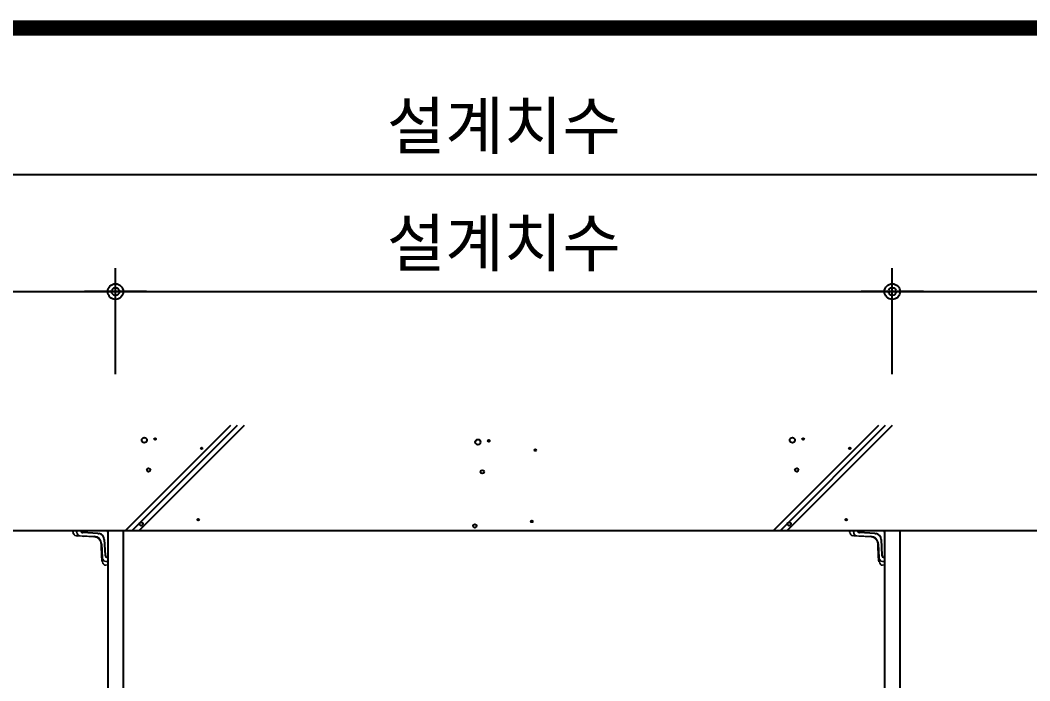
# Model space of a CAD drawing. Extents: x -256 to 8104, y -176 to 5714.
# Drawn here: x 3159 to 3809, y 3604 to 4029 of the extents above; entities that cross this region are included whole.
import ezdxf

# ---------------------------------------------------------------- set-up
doc = ezdxf.new("R2010")
doc.units = 0
doc.header["$LTSCALE"] = 30
doc.layers.get('0').update_dxf_attribs({"linetype": 'CONTINUOUS'})
doc.layers.get('DEFPOINTS').update_dxf_attribs({"linetype": 'CONTINUOUS'})
for name, color, linetype in [('0_toilet', 6, 'CONTINUOUS'), ('DIM', 7, 'CONTINUOUS'), ('경첩', 4, 'CONTINUOUS'), ('해치', 8, 'CONTINUOUS')]:
    doc.layers.add(name, color=color, linetype=linetype)
doc.styles.add('돋움', font='malgun.ttf')
doc.dimstyles.new('10', dxfattribs={"dimscale": 10, "dimtxt": 3, "dimasz": 1, "dimexe": 1.5, "dimexo": 2, "dimgap": 1, "dimtad": 1, "dimdec": 0, "dimlunit": 6, "dimtxsty": '돋움', "dimblk": 'DIMDOT', "dimcen": -1, "dimdle": 1.5, "dimclrt": 3, "dimazin": 3, "dimtfac": 1, "dimtdec": 0, "dimtix": 1, "dimtmove": 2, "dimatfit": 3, "dimldrblk": 'DIMDOT', "dimarcsym": 0})

# ---------------------------------------------------------------- blocks, each defined once
blk = doc.blocks.new('DIMDOT')
at = {"linetype": 'Continuous'}
blk.add_line((-2, 0), (2, 0), dxfattribs=at)
for radius in [0.5, 0.25]:
    blk.add_circle((0, 0), radius, dxfattribs=at)
blk = doc.blocks.new('*D292')
at = {"layer": 'DEFPOINTS', "color": 0}
for p in [(108946.52, 9290.94), (108446.52, 9217.81), (108946.52, 9217.81)]:
    blk.add_point(p, dxfattribs=at)
at = {"layer": 'DIM', "color": 0, "lineweight": -2, "ltscale": 10}
for p, q in [((108446.52, 9237.81), (108446.52, 9305.94)), ((108946.52, 9237.81), (108946.52, 9305.94)), ((108456.52, 9290.94), (108936.52, 9290.94))]:
    blk.add_line(p, q, dxfattribs=at)
at = {"layer": 'DIM', "color": 0, "lineweight": -2, "xscale": 10, "yscale": 10, "zscale": 10, "rotation": 180}
blk.add_blockref('DIMDOT', (108446.52, 9290.94), dxfattribs=at)
at = {"layer": 'DIM', "color": 0, "lineweight": -2, "xscale": 10, "yscale": 10, "zscale": 10}
blk.add_blockref('DIMDOT', (108946.52, 9290.94), dxfattribs=at)
at = {"layer": 'DIM', "color": 3, "insert": (108696.52, 9320.6), "char_height": 30, "attachment_point": 5, "style": '돋움'}
blk.add_mtext('설계치수', dxfattribs=at)
blk = doc.blocks.new('*D293')
at = {"layer": 'DEFPOINTS', "color": 0}
for p in [(108946.52, 9366.27), (107446.52, 9217.81), (108946.52, 9217.81)]:
    blk.add_point(p, dxfattribs=at)
at = {"layer": 'DIM', "color": 0, "lineweight": -2, "ltscale": 10}
for p, q in [((107446.52, 9237.81), (107446.52, 9381.27)), ((108946.52, 9237.81), (108946.52, 9381.27)), ((107456.52, 9366.27), (108936.52, 9366.27))]:
    blk.add_line(p, q, dxfattribs=at)
at = {"layer": 'DIM', "color": 0, "lineweight": -2, "xscale": 10, "yscale": 10, "zscale": 10, "rotation": 180}
blk.add_blockref('DIMDOT', (107446.52, 9366.27), dxfattribs=at)
at = {"layer": 'DIM', "color": 0, "lineweight": -2, "xscale": 10, "yscale": 10, "zscale": 10}
blk.add_blockref('DIMDOT', (108946.52, 9366.27), dxfattribs=at)
at = {"layer": 'DIM', "color": 3, "insert": (108196.52, 9395.93), "char_height": 30, "attachment_point": 5, "style": '돋움'}
blk.add_mtext('설계치수', dxfattribs=at)
blk = doc.blocks.new('*D294')
at = {"layer": 'DEFPOINTS', "color": 0}
for p in [(108446.52, 9290.94), (107946.52, 9217.81), (108446.52, 9217.81)]:
    blk.add_point(p, dxfattribs=at)
at = {"layer": 'DIM', "color": 0, "lineweight": -2, "ltscale": 10}
for p, q in [((107946.52, 9237.81), (107946.52, 9305.94)), ((108446.52, 9237.81), (108446.52, 9305.94)), ((107956.52, 9290.94), (108436.52, 9290.94))]:
    blk.add_line(p, q, dxfattribs=at)
at = {"layer": 'DIM', "color": 0, "lineweight": -2, "xscale": 10, "yscale": 10, "zscale": 10, "rotation": 180}
blk.add_blockref('DIMDOT', (107946.52, 9290.94), dxfattribs=at)
at = {"layer": 'DIM', "color": 0, "lineweight": -2, "xscale": 10, "yscale": 10, "zscale": 10}
blk.add_blockref('DIMDOT', (108446.52, 9290.94), dxfattribs=at)
at = {"layer": 'DIM', "color": 3, "insert": (108196.52, 9320.6), "char_height": 30, "attachment_point": 5, "style": '돋움'}
blk.add_mtext('설계치수', dxfattribs=at)
blk = doc.blocks.new('*D295')
at = {"layer": 'DEFPOINTS', "color": 0}
for p in [(107946.52, 9290.94), (107446.52, 9217.81), (107946.52, 9217.81)]:
    blk.add_point(p, dxfattribs=at)
at = {"layer": 'DIM', "color": 0, "lineweight": -2, "ltscale": 10}
for p, q in [((107446.52, 9237.81), (107446.52, 9305.94)), ((107946.52, 9237.81), (107946.52, 9305.94)), ((107456.52, 9290.94), (107936.52, 9290.94))]:
    blk.add_line(p, q, dxfattribs=at)
at = {"layer": 'DIM', "color": 0, "lineweight": -2, "xscale": 10, "yscale": 10, "zscale": 10, "rotation": 180}
blk.add_blockref('DIMDOT', (107446.52, 9290.94), dxfattribs=at)
at = {"layer": 'DIM', "color": 0, "lineweight": -2, "xscale": 10, "yscale": 10, "zscale": 10}
blk.add_blockref('DIMDOT', (107946.52, 9290.94), dxfattribs=at)
at = {"layer": 'DIM', "color": 3, "insert": (107696.52, 9320.6), "char_height": 30, "attachment_point": 5, "style": '돋움'}
blk.add_mtext('설계치수', dxfattribs=at)
blk = doc.blocks.new('EDGE_11', base_point=(104726.29, 5436.32))
blk.add_line((107446.52, 9137.37), (108946.52, 9137.37))
at = {"color": 4}
for p, q in [((107935.25, 9135.29), (107925.53, 9135.88)), ((107935.25, 9135.29), (107935.92, 9135.29)), ((107939.33, 9131.43), (107939.84, 9121.4)), ((108435.2, 9135.29), (108425.48, 9135.88)), ((108435.2, 9135.29), (108435.87, 9135.29)), ((108439.28, 9131.43), (108439.79, 9121.4))]:
    blk.add_line(p, q, dxfattribs=at)
at = {"color": 8, "const_width": 10}
blk.add_lwpolyline([(107210.44, 9460.48), (110558.27, 9460.48)], dxfattribs=at)
at = {"color": 4}
for centre, radius, start, end in [((107925.62, 9137.49), 1.61, 184.02269, 266.84997), ((108425.57, 9137.49), 1.61, 184.02269, 266.84997), ((107935.68, 9131.64), 3.66, 356.64811, 86.2207), ((108435.63, 9131.64), 3.66, 356.64811, 86.2207), ((107941.48, 9121.57), 1.65, 186.1664, 269.59836), ((108441.43, 9121.57), 1.65, 186.1664, 269.59836)]:
    blk.add_arc(centre, radius, start, end, dxfattribs=at)
at = {"layer": '0_toilet'}
for p, q in [((107941.52, 9137.37), (107941.52, 8412.37)), ((107951.52, 9137.37), (107951.52, 8412.37)), ((108441.47, 9137.37), (108441.47, 8412.37)), ((108451.57, 8412.36), (108451.57, 9137.36))]:
    blk.add_line(p, q, dxfattribs=at)
at = {"layer": '경첩', "color": 4, "linetype": 'Continuous', "lineweight": 15}
for p, q in [((107919.02, 9136.23), (107919.02, 9137.37)), ((107919.02, 9137.37), (107919.27, 9137.37)), ((107919.27, 9137.37), (107919.27, 9136.23)), ((107919.27, 9137.37), (107921.42, 9137.37)), ((107921.42, 9137.37), (107921.42, 9136.12)), ((107921.52, 9136.12), (107921.52, 9137.37)), ((107921.52, 9137.37), (107921.77, 9137.37)), ((107921.77, 9137.37), (107921.77, 9136.12)), ((107940.02, 9137.37), (107921.77, 9137.37)), ((108418.97, 9136.23), (108418.97, 9137.37)), ((108418.97, 9137.37), (108419.22, 9137.37)), ((108419.22, 9137.37), (108419.22, 9136.23)), ((108419.22, 9137.37), (108421.37, 9137.37)), ((108421.37, 9137.37), (108421.37, 9136.12)), ((108421.47, 9136.12), (108421.47, 9137.37)), ((108421.47, 9137.37), (108421.72, 9137.37)), ((108421.72, 9137.37), (108421.72, 9136.12)), ((108439.97, 9137.37), (108421.72, 9137.37)), ((107919.27, 9136.23), (107919.02, 9136.23)), ((107923.76, 9133.77), (107921.26, 9133.89)), ((107921.27, 9134.14), (107922.72, 9134.07)), ((107921.42, 9136.12), (107921.52, 9136.12)), ((107921.52, 9136.12), (107921.77, 9136.12)), ((107921.75, 9133.69), (107921.91, 9133.86)), ((107921.75, 9133.69), (107921.84, 9133.61)), ((107925.05, 9133.46), (107921.84, 9133.61)), ((107932.73, 9133.35), (107923.76, 9133.77)), ((107923.77, 9134.02), (107932.74, 9133.59)), ((107925.05, 9133.46), (107925.29, 9133.7)), ((107925.73, 9133.43), (107925.96, 9133.66)), ((107926.06, 9133.41), (107926.3, 9133.65)), ((107926.74, 9133.38), (107926.98, 9133.62)), ((107929.44, 9133.25), (107926.74, 9133.38)), ((107929.44, 9133.25), (107929.68, 9133.49)), ((107930.12, 9133.22), (107930.35, 9133.46)), ((107930.45, 9133.2), (107930.69, 9133.44)), ((107931.13, 9133.17), (107931.37, 9133.41)), ((107932.48, 9133.11), (107931.13, 9133.17)), ((107932.48, 9133.11), (107932.72, 9133.35)), ((107932.72, 9133.1), (107932.48, 9133.11)), ((107933.72, 9132.94), (107933.93, 9133.14)), ((107934.26, 9132.76), (107934.45, 9132.95)), ((107934.5, 9132.66), (107934.69, 9132.84)), ((107934.96, 9132.41), (107935.14, 9132.59)), ((107935.18, 9132.27), (107935.36, 9132.45)), ((107936.27, 9131.24), (107936.45, 9131.42)), ((107936.42, 9131.03), (107936.6, 9131.21)), ((107936.68, 9130.59), (107936.87, 9130.78)), ((107936.8, 9130.36), (107936.99, 9130.55)), ((107941.52, 9117.62), (107941.52, 9135.87)), ((108419.22, 9136.23), (108418.97, 9136.23)), ((108423.71, 9133.77), (108421.21, 9133.89)), ((108421.22, 9134.14), (108422.67, 9134.07)), ((108421.37, 9136.12), (108421.47, 9136.12)), ((108421.47, 9136.12), (108421.72, 9136.12)), ((108421.7, 9133.69), (108421.86, 9133.86)), ((108421.7, 9133.69), (108421.79, 9133.61)), ((108425, 9133.46), (108421.79, 9133.61)), ((108432.68, 9133.35), (108423.71, 9133.77)), ((108423.72, 9134.02), (108432.69, 9133.59)), ((108425, 9133.46), (108425.24, 9133.7)), ((108425.68, 9133.43), (108425.91, 9133.66)), ((108426.01, 9133.41), (108426.25, 9133.65)), ((108426.69, 9133.38), (108426.93, 9133.62)), ((108429.39, 9133.25), (108426.69, 9133.38)), ((108429.39, 9133.25), (108429.63, 9133.49)), ((108430.07, 9133.22), (108430.3, 9133.46)), ((108430.4, 9133.2), (108430.64, 9133.44)), ((108431.08, 9133.17), (108431.32, 9133.41)), ((108432.43, 9133.11), (108431.08, 9133.17)), ((108432.43, 9133.11), (108432.67, 9133.35)), ((108432.67, 9133.1), (108432.43, 9133.11)), ((108433.67, 9132.94), (108433.88, 9133.14)), ((108434.21, 9132.76), (108434.4, 9132.95)), ((108434.45, 9132.66), (108434.64, 9132.84)), ((108434.91, 9132.41), (108435.09, 9132.59)), ((108435.13, 9132.27), (108435.31, 9132.45)), ((108436.22, 9131.24), (108436.4, 9131.42)), ((108436.37, 9131.03), (108436.55, 9131.21)), ((108436.63, 9130.59), (108436.82, 9130.78)), ((108436.75, 9130.36), (108436.94, 9130.55)), ((108441.47, 9117.62), (108441.47, 9135.87)), ((107936.97, 9129.96), (107937.16, 9130.15)), ((107937.32, 9129.64), (107937.12, 9129.44)), ((107937.12, 9129.43), (107937.33, 9129.64)), ((107937.19, 9129.06), (107937.41, 9129.28)), ((107937.22, 9128.84), (107937.44, 9129.06)), ((107937.27, 9127.93), (107937.24, 9128.57)), ((107937.27, 9127.93), (107937.51, 9128.17)), ((107937.28, 9127.83), (107937.27, 9127.93)), ((107937.28, 9127.83), (107937.51, 9128.07)), ((107937.29, 9127.49), (107937.28, 9127.83)), ((107937.29, 9127.49), (107937.53, 9127.73)), ((107937.3, 9127.39), (107937.29, 9127.49)), ((107937.3, 9127.39), (107937.54, 9127.63)), ((107937.34, 9126.47), (107937.3, 9127.39)), ((107937.34, 9126.47), (107937.58, 9126.71)), ((107937.35, 9126.23), (107937.59, 9126.47)), ((107937.37, 9125.81), (107937.35, 9126.23)), ((107937.37, 9125.81), (107937.61, 9126.05)), ((107937.37, 9125.8), (107937.61, 9126.04)), ((107937.51, 9122.93), (107937.37, 9125.8)), ((107937.91, 9119.61), (107937.49, 9128.59)), ((107937.74, 9128.6), (107938.16, 9119.62)), ((108436.92, 9129.96), (108437.11, 9130.15)), ((108437.27, 9129.64), (108437.07, 9129.44)), ((108437.07, 9129.43), (108437.28, 9129.64)), ((108437.14, 9129.06), (108437.36, 9129.28)), ((108437.17, 9128.84), (108437.39, 9129.06)), ((108437.22, 9127.93), (108437.19, 9128.57)), ((108437.22, 9127.93), (108437.46, 9128.17)), ((108437.23, 9127.83), (108437.22, 9127.93)), ((108437.23, 9127.83), (108437.46, 9128.07)), ((108437.24, 9127.49), (108437.23, 9127.83)), ((108437.24, 9127.49), (108437.48, 9127.73)), ((108437.25, 9127.39), (108437.24, 9127.49)), ((108437.25, 9127.39), (108437.49, 9127.63)), ((108437.29, 9126.47), (108437.25, 9127.39)), ((108437.29, 9126.47), (108437.53, 9126.71)), ((108437.3, 9126.23), (108437.54, 9126.47)), ((108437.32, 9125.81), (108437.3, 9126.23)), ((108437.32, 9125.81), (108437.56, 9126.05)), ((108437.32, 9125.8), (108437.56, 9126.04)), ((108437.46, 9122.93), (108437.32, 9125.8)), ((108437.86, 9119.61), (108437.44, 9128.59)), ((108437.69, 9128.6), (108438.11, 9119.62)), ((107937.51, 9122.93), (107937.75, 9123.17)), ((107937.52, 9122.59), (107937.76, 9122.83)), ((107937.55, 9121.92), (107937.52, 9122.59)), ((107937.55, 9121.92), (107937.79, 9122.16)), ((107937.57, 9121.58), (107937.81, 9121.82)), ((107937.6, 9120.91), (107937.84, 9121.14)), ((107937.73, 9118.2), (107937.6, 9120.91)), ((107937.73, 9118.2), (107937.97, 9118.44)), ((107937.84, 9117.61), (107938, 9117.77)), ((107938.03, 9117.11), (107937.91, 9119.61)), ((107938.21, 9118.57), (107938.28, 9117.12)), ((107940.26, 9117.62), (107941.52, 9117.62)), ((107940.26, 9117.37), (107940.26, 9117.62)), ((107941.52, 9117.37), (107940.26, 9117.37)), ((107940.27, 9117.37), (107940.27, 9117.27)), ((107940.27, 9117.27), (107941.52, 9117.27)), ((107941.52, 9117.62), (107941.52, 9117.37)), ((107941.52, 9117.27), (107941.52, 9115.12)), ((108437.46, 9122.93), (108437.7, 9123.17)), ((108437.47, 9122.59), (108437.71, 9122.83)), ((108437.5, 9121.92), (108437.47, 9122.59)), ((108437.5, 9121.92), (108437.74, 9122.16)), ((108437.52, 9121.58), (108437.76, 9121.82)), ((108437.55, 9120.91), (108437.79, 9121.14)), ((108437.68, 9118.2), (108437.55, 9120.91)), ((108437.68, 9118.2), (108437.92, 9118.44)), ((108437.79, 9117.61), (108437.95, 9117.77)), ((108437.98, 9117.11), (108437.86, 9119.61)), ((108438.16, 9118.57), (108438.23, 9117.12)), ((108440.21, 9117.62), (108441.47, 9117.62)), ((108440.21, 9117.37), (108440.21, 9117.62)), ((108441.47, 9117.37), (108440.21, 9117.37)), ((108440.22, 9117.37), (108440.22, 9117.27)), ((108440.22, 9117.27), (108441.47, 9117.27)), ((108441.47, 9117.62), (108441.47, 9117.37)), ((108441.47, 9117.27), (108441.47, 9115.12)), ((107940.38, 9115.12), (107941.52, 9115.12)), ((107940.38, 9115.12), (107940.38, 9114.87)), ((107941.52, 9114.87), (107940.38, 9114.87)), ((107941.52, 9115.12), (107941.52, 9114.87)), ((108440.33, 9115.12), (108441.47, 9115.12)), ((108440.33, 9115.12), (108440.33, 9114.87)), ((108441.47, 9114.87), (108440.33, 9114.87)), ((108441.47, 9115.12), (108441.47, 9114.87))]:
    blk.add_line(p, q, dxfattribs=at)
at = {"layer": '경첩', "color": 4, "linetype": 'Continuous', "lineweight": 15, "flags": 128}
for points in [[(107921.27, 9134.14), (107921.27, 9134.09), (107921.27, 9134.04), (107921.26, 9134), (107921.26, 9133.96), (107921.26, 9133.93), (107921.26, 9133.91), (107921.26, 9133.89), (107921.26, 9133.89)], [(107923.76, 9133.77), (107923.76, 9133.77), (107923.76, 9133.79), (107923.76, 9133.81), (107923.76, 9133.84), (107923.76, 9133.88), (107923.77, 9133.92), (107923.77, 9133.97), (107923.77, 9134.02)], [(107925.73, 9133.43), (107925.71, 9133.43), (107925.67, 9133.43), (107925.61, 9133.43), (107925.53, 9133.43), (107925.43, 9133.44), (107925.31, 9133.44), (107925.18, 9133.45), (107925.05, 9133.46)], [(107926.74, 9133.38), (107926.62, 9133.38), (107926.51, 9133.39), (107926.4, 9133.39), (107926.3, 9133.4), (107926.22, 9133.4), (107926.15, 9133.4), (107926.1, 9133.41), (107926.07, 9133.41), (107926.06, 9133.41)], [(107930.12, 9133.22), (107930.1, 9133.22), (107930.06, 9133.22), (107930, 9133.22), (107929.92, 9133.23), (107929.82, 9133.23), (107929.7, 9133.24), (107929.57, 9133.24), (107929.44, 9133.25)], [(107931.13, 9133.17), (107931, 9133.18), (107930.87, 9133.18), (107930.75, 9133.19), (107930.65, 9133.19), (107930.57, 9133.2), (107930.5, 9133.2), (107930.47, 9133.2), (107930.45, 9133.2)], [(107932.73, 9133.35), (107932.73, 9133.35), (107932.73, 9133.36), (107932.73, 9133.39), (107932.73, 9133.42), (107932.74, 9133.46), (107932.74, 9133.5), (107932.74, 9133.55), (107932.74, 9133.59)], [(108421.22, 9134.14), (108421.22, 9134.09), (108421.22, 9134.04), (108421.21, 9134), (108421.21, 9133.96), (108421.21, 9133.93), (108421.21, 9133.91), (108421.21, 9133.89), (108421.21, 9133.89)], [(108423.71, 9133.77), (108423.71, 9133.77), (108423.71, 9133.79), (108423.71, 9133.81), (108423.71, 9133.84), (108423.71, 9133.88), (108423.72, 9133.92), (108423.72, 9133.97), (108423.72, 9134.02)], [(108425.68, 9133.43), (108425.66, 9133.43), (108425.62, 9133.43), (108425.56, 9133.43), (108425.48, 9133.43), (108425.38, 9133.44), (108425.26, 9133.44), (108425.13, 9133.45), (108425, 9133.46)], [(108426.69, 9133.38), (108426.57, 9133.38), (108426.46, 9133.39), (108426.35, 9133.39), (108426.25, 9133.4), (108426.17, 9133.4), (108426.1, 9133.4), (108426.05, 9133.41), (108426.02, 9133.41), (108426.01, 9133.41)], [(108430.07, 9133.22), (108430.05, 9133.22), (108430.01, 9133.22), (108429.95, 9133.22), (108429.87, 9133.23), (108429.77, 9133.23), (108429.65, 9133.24), (108429.52, 9133.24), (108429.39, 9133.25)], [(108431.08, 9133.17), (108430.95, 9133.18), (108430.82, 9133.18), (108430.7, 9133.19), (108430.6, 9133.19), (108430.52, 9133.2), (108430.45, 9133.2), (108430.42, 9133.2), (108430.4, 9133.2)], [(108432.68, 9133.35), (108432.68, 9133.35), (108432.68, 9133.36), (108432.68, 9133.39), (108432.68, 9133.42), (108432.69, 9133.46), (108432.69, 9133.5), (108432.69, 9133.55), (108432.69, 9133.59)], [(107937.12, 9129.43), (107937.12, 9129.43), (107937.12, 9129.43)], [(107937.22, 9128.84), (107937.2, 9129), (107937.19, 9129.06)], [(107937.35, 9126.23), (107937.35, 9126.31), (107937.34, 9126.39), (107937.34, 9126.47)], [(107937.37, 9125.8), (107937.37, 9125.8), (107937.37, 9125.81)], [(107937.49, 9128.59), (107937.49, 9128.59), (107937.51, 9128.59), (107937.53, 9128.59), (107937.56, 9128.59), (107937.6, 9128.59), (107937.64, 9128.59), (107937.69, 9128.6), (107937.74, 9128.6)], [(108437.07, 9129.43), (108437.07, 9129.43), (108437.07, 9129.43)], [(108437.17, 9128.84), (108437.15, 9129), (108437.14, 9129.06)], [(108437.3, 9126.23), (108437.3, 9126.31), (108437.29, 9126.39), (108437.29, 9126.47)], [(108437.32, 9125.8), (108437.32, 9125.8), (108437.32, 9125.81)], [(108437.44, 9128.59), (108437.44, 9128.59), (108437.46, 9128.59), (108437.48, 9128.59), (108437.51, 9128.59), (108437.55, 9128.59), (108437.59, 9128.59), (108437.64, 9128.6), (108437.69, 9128.6)], [(107937.6, 9120.91), (107937.6, 9121.04), (107937.59, 9121.16), (107937.58, 9121.28), (107937.58, 9121.38), (107937.58, 9121.47), (107937.57, 9121.53), (107937.57, 9121.57), (107937.57, 9121.58)], [(107937.75, 9117.69), (107937.75, 9117.8), (107937.74, 9117.92), (107937.74, 9118.06), (107937.73, 9118.2)], [(107937.75, 9117.69), (107937.77, 9117.67), (107937.79, 9117.66), (107937.8, 9117.64), (107937.82, 9117.63), (107937.83, 9117.62), (107937.83, 9117.61), (107937.84, 9117.61), (107937.84, 9117.61)], [(107937.91, 9119.61), (107937.92, 9119.61), (107937.93, 9119.61), (107937.96, 9119.62), (107937.99, 9119.62), (107938.02, 9119.62), (107938.07, 9119.62), (107938.11, 9119.62), (107938.16, 9119.62)], [(108437.55, 9120.91), (108437.55, 9121.04), (108437.54, 9121.16), (108437.53, 9121.28), (108437.53, 9121.38), (108437.53, 9121.47), (108437.52, 9121.53), (108437.52, 9121.57), (108437.52, 9121.58)], [(108437.7, 9117.69), (108437.7, 9117.8), (108437.69, 9117.92), (108437.69, 9118.06), (108437.68, 9118.2)], [(108437.7, 9117.69), (108437.72, 9117.67), (108437.74, 9117.66), (108437.75, 9117.64), (108437.77, 9117.63), (108437.78, 9117.62), (108437.78, 9117.61), (108437.79, 9117.61), (108437.79, 9117.61)], [(108437.86, 9119.61), (108437.87, 9119.61), (108437.88, 9119.61), (108437.91, 9119.62), (108437.94, 9119.62), (108437.97, 9119.62), (108438.02, 9119.62), (108438.06, 9119.62), (108438.11, 9119.62)], [(107938.28, 9117.12), (107938.23, 9117.12), (107938.18, 9117.12), (107938.14, 9117.12), (107938.1, 9117.12), (107938.07, 9117.12), (107938.05, 9117.11), (107938.04, 9117.11), (107938.03, 9117.11)], [(108438.23, 9117.12), (108438.18, 9117.12), (108438.13, 9117.12), (108438.09, 9117.12), (108438.05, 9117.12), (108438.02, 9117.12), (108438, 9117.11), (108437.99, 9117.11), (108437.98, 9117.11)]]:
    blk.add_lwpolyline(points, dxfattribs=at)
at = {"layer": '경첩', "color": 4, "linetype": 'Continuous', "lineweight": 15}
for centre, radius, start, end in [((107940.02, 9135.87), 1.5, 0, 90), ((108439.97, 9135.87), 1.5, 0, 90), ((107921.37, 9136.23), 2.35, 180, 267.30166), ((107921.37, 9136.23), 2.1, 180, 267.30166), ((107923.87, 9136.12), 2.35, 180, 267.30166), ((107923.87, 9136.12), 2.1, 180, 267.30166), ((107932.5, 9128.35), 4.75, 75, 87.30166), ((107932.5, 9128.35), 5, 2.69834, 87.30166), ((107932.5, 9128.35), 5.25, 2.69834, 87.30166), ((107932.5, 9128.35), 4.75, 68.24939, 75.00018), ((107932.5, 9128.35), 4.75, 58.70023, 65.00519), ((107932.5, 9128.35), 4.75, 55.61419, 58.70089), ((107932.5, 9128.35), 4.75, 37.43916, 55.61511), ((107932.49, 9128.35), 4.75, 34.38551, 37.43877), ((107932.5, 9128.35), 4.75, 28.17355, 34.38489), ((107932.5, 9128.35), 4.75, 19.76602, 24.99481), ((108421.32, 9136.23), 2.35, 180, 267.30166), ((108421.32, 9136.23), 2.1, 180, 267.30166), ((108423.82, 9136.12), 2.35, 180, 267.30166), ((108423.82, 9136.12), 2.1, 180, 267.30166), ((108432.45, 9128.35), 4.75, 75, 87.30166), ((108432.45, 9128.35), 5, 2.69834, 87.30166), ((108432.45, 9128.35), 5.25, 2.69834, 87.30166), ((108432.45, 9128.35), 4.75, 68.24939, 75.00018), ((108432.45, 9128.35), 4.75, 58.70023, 65.00519), ((108432.45, 9128.35), 4.75, 55.61419, 58.70089), ((108432.45, 9128.35), 4.75, 37.43916, 55.61511), ((108432.44, 9128.35), 4.75, 34.38551, 37.43877), ((108432.45, 9128.35), 4.75, 28.17355, 34.38489), ((108432.45, 9128.35), 4.75, 19.76602, 24.99481), ((107932.5, 9128.35), 4.75, 13.24314, 19.76602), ((107932.5, 9128.35), 4.75, 8.6056, 13.16233), ((107932.5, 9128.35), 4.75, 2.69834, 5.90882), ((108432.45, 9128.35), 4.75, 13.24314, 19.76602), ((108432.45, 9128.35), 4.75, 8.6056, 13.16233), ((108432.45, 9128.35), 4.75, 2.69834, 5.90882), ((107940.26, 9119.72), 2.35, 182.69834, 270), ((107940.26, 9119.72), 2.1, 182.69834, 270), ((108440.21, 9119.72), 2.35, 182.69834, 270), ((108440.21, 9119.72), 2.1, 182.69834, 270), ((107940.38, 9117.22), 2.35, 182.69834, 270), ((107940.38, 9117.22), 2.1, 182.69834, 270), ((108440.33, 9117.22), 2.35, 182.69834, 270), ((108440.33, 9117.22), 2.1, 182.69834, 270)]:
    blk.add_arc(centre, radius, start, end, dxfattribs=at)
at = {"layer": '해치'}
for p, q in [((107952.97, 9137.37), (108020.71, 9205.11)), ((107961.8, 9137.37), (108029.54, 9205.11)), ((108370.1, 9137.37), (108437.83, 9205.11)), ((108378.92, 9137.37), (108446.66, 9205.11))]:
    blk.add_line(p, q, dxfattribs=at)
at = {"layer": '해치', "color": 2}
for p, q in [((107957.39, 9137.37), (108025.12, 9205.11)), ((108374.51, 9137.37), (108442.25, 9205.11))]:
    blk.add_line(p, q, dxfattribs=at)
at = {"layer": '해치'}
for centre, radius in [((107965.09, 9195.33), 1.68), ((107972.04, 9196.11), 0.56), ((108179.83, 9194.15), 1.68), ((108186.78, 9194.93), 0.56), ((108382.21, 9195.33), 1.68), ((108389.16, 9196.11), 0.56), ((108002.04, 9190.15), 0.56), ((108216.78, 9188.97), 0.56), ((108419.16, 9190.15), 0.56), ((107967.89, 9176.16), 1.12), ((108182.63, 9174.98), 1.12), ((108385.01, 9176.16), 1.12), ((107999.8, 9144.27), 0.559), ((108214.54, 9143.09), 0.559), ((108416.92, 9144.27), 0.559), ((107963.08, 9141.49), 1.12), ((108177.82, 9140.17), 1.12), ((108380.2, 9141.49), 1.12)]:
    blk.add_circle(centre, radius, dxfattribs=at)
at = {"layer": 'DIM', "ltscale": 10}
for base, p1, p2, picture, middle in [((108946.52, 9366.27), (107446.52, 9217.81), (108946.52, 9217.81), '*D293', (108196.52, 9395.93)), ((107946.52, 9290.94), (107446.52, 9217.81), (107946.52, 9217.81), '*D295', (107696.52, 9320.6)), ((108446.52, 9290.94), (107946.52, 9217.81), (108446.52, 9217.81), '*D294', (108196.52, 9320.6)), ((108946.52, 9290.94), (108446.52, 9217.81), (108946.52, 9217.81), '*D292', (108696.52, 9320.6))]:
    dim = blk.add_linear_dim(base=base, p1=p1, p2=p2, text='설계치수', dimstyle='10', override={"dimtxsty": '돋움'}, dxfattribs=at)
    dim.commit()
    dim.dimension.update_dxf_attribs({"geometry": picture, "text_midpoint": middle})

msp = doc.modelspace()

# ---------------------------------------------------------------- block references
msp.add_blockref('EDGE_11', (0, 0))

doc.saveas('drawing.dxf')
